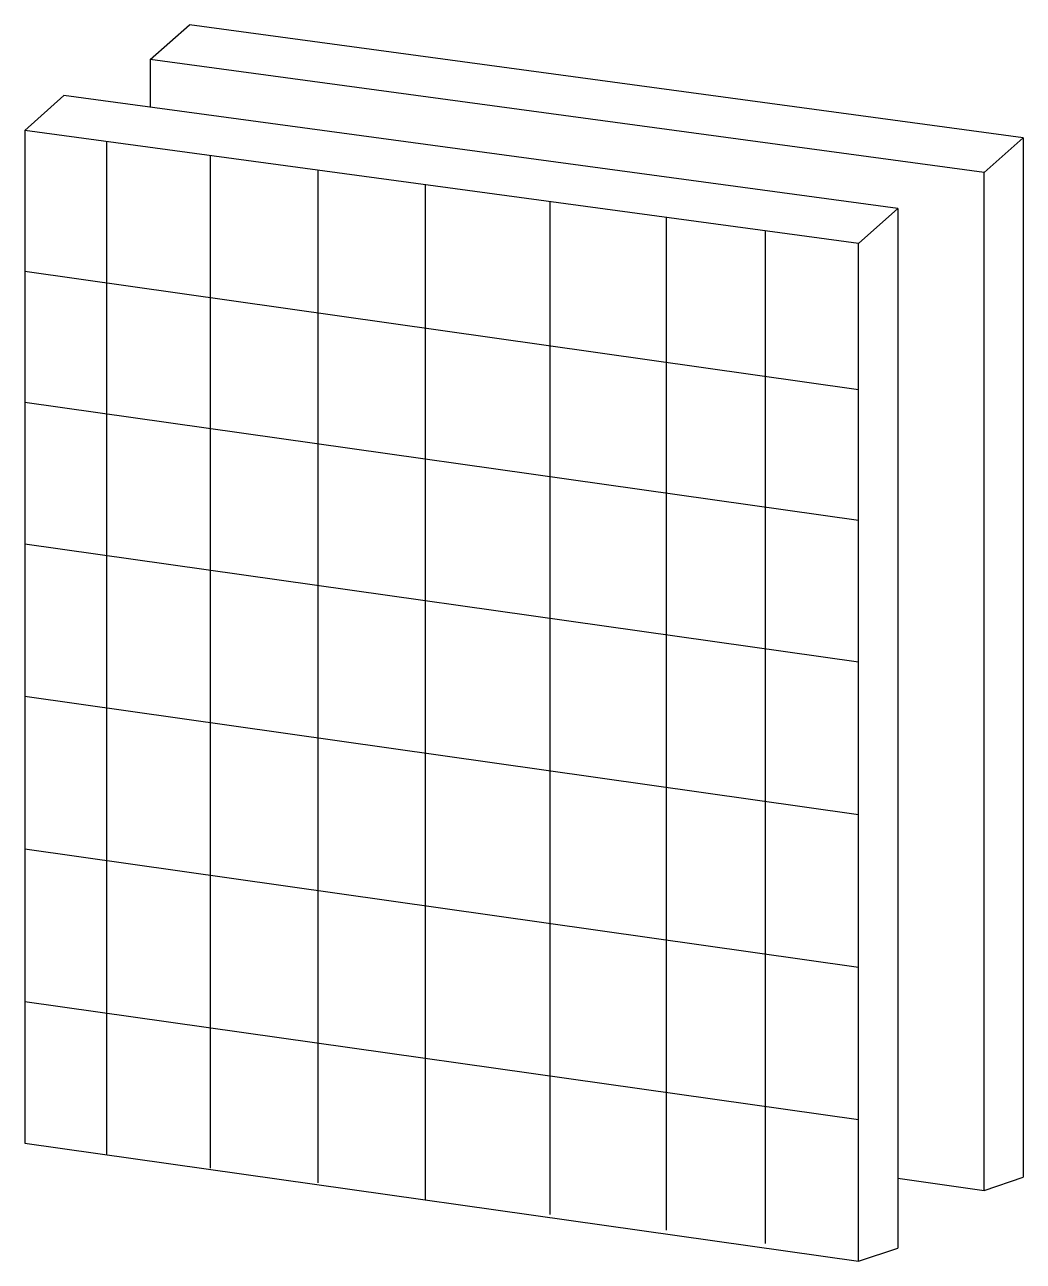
# Model space of a CAD drawing. Header units: inches. Extents: x 0 to 7.49, y -0.89 to 8.39.
import ezdxf

# ---------------------------------------------------------------- set-up
doc = ezdxf.new("R2010")
doc.units = ezdxf.units.IN
doc.header["$MEASUREMENT"] = 0

msp = doc.modelspace()

# ---------------------------------------------------------------- linework, layer by layer
at = {"color": 7}
for p, q in [((0.9414, 8.1297), (1.2354, 8.3907)), ((7.4932, 7.5423), (1.2354, 8.3907)), ((7.4932, 7.5423), (1.2354, 8.3907)), ((0.9414, 8.1297), (0.9414, 7.7715)), ((7.1992, 7.2812), (0.9414, 8.1297)), ((7.1992, 7.2812), (0.9414, 8.1297)), ((0, 7.5982), (0.294, 7.8593)), ((6.5518, 7.0108), (0.294, 7.8593)), ((6.5518, 7.0108), (0.294, 7.8593)), ((0, 7.5982), (0, 0)), ((6.2578, 6.7497), (0, 7.5982)), ((6.2578, 6.7497), (0, 7.5982)), ((0.614, 7.515), (0.614, -0.0832)), ((7.1992, 7.2812), (7.4932, 7.5423)), ((7.4932, 7.5423), (7.4932, -0.2563)), ((1.3916, 7.4095), (1.3916, -0.1887)), ((2.1985, 7.3001), (2.1985, -0.2981)), ((7.1992, -0.355), (7.1992, 7.2812)), ((3.0055, 7.1907), (3.0055, -0.4257)), ((3.9415, 7.0638), (3.9415, -0.5344)), ((6.2578, 6.7497), (6.5518, 7.0108)), ((6.5518, 7.0108), (6.5518, -0.7878)), ((4.813, 6.9456), (4.813, -0.6526)), ((5.5553, 6.845), (5.5553, -0.7532)), ((6.2578, -0.8864), (6.2578, 6.7497)), ((0, 6.5413), (6.2578, 5.6549)), ((0, 5.5601), (6.2578, 4.6737)), ((0, 4.4971), (6.2578, 3.6107)), ((0, 3.3524), (6.2578, 2.466)), ((0, 2.2077), (6.2578, 1.3212)), ((0, 1.063), (6.2578, 0.1765)), ((0, 0), (6.2578, -0.8864)), ((6.5518, -0.2633), (7.1992, -0.355)), ((7.1992, -0.355), (7.4932, -0.2563)), ((6.2578, -0.8864), (6.5518, -0.7878))]:
    msp.add_line(p, q, dxfattribs=at)

doc.saveas('drawing.dxf')
